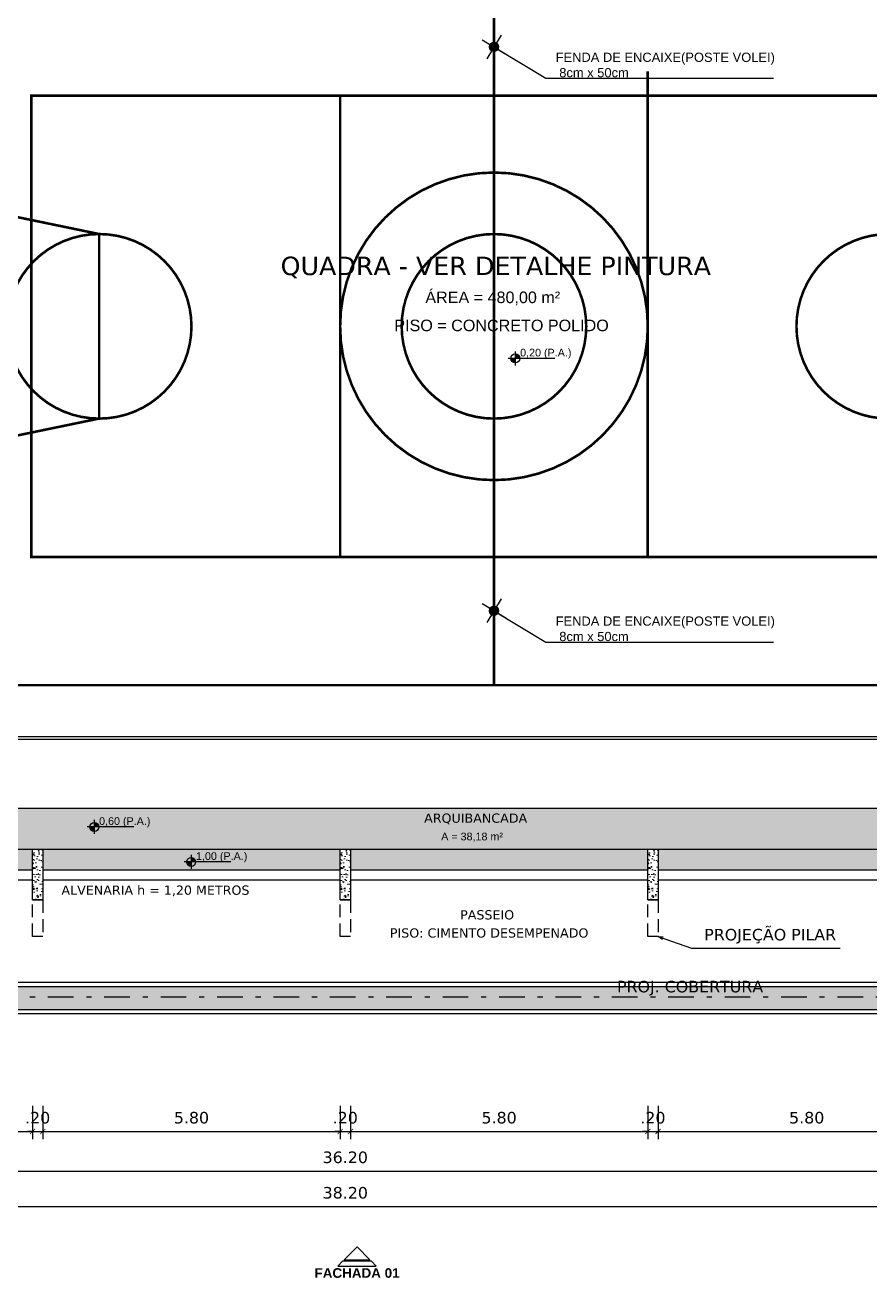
# Model space of a CAD drawing. Header units: inches. Extents: x -64 to 509, y -100 to 268.
# Drawn here: x 81.18 to 97.66, y -25.41 to -0.97 of the extents above; entities that cross this region are included whole.
import ezdxf
from ezdxf.enums import TextEntityAlignment as Align

# ---------------------------------------------------------------- set-up
doc = ezdxf.new("R2010")
doc.units = ezdxf.units.IN
doc.header["$MEASUREMENT"] = 0
doc.header["$PDMODE"] = 35
doc.linetypes.add('DASHDOTX2', pattern=[2, 1, -0.5, 0, -0.5])
doc.linetypes.add('HIDDEN', pattern=[0.375, 0.25, -0.125])
for name, color, linetype in [('ARQ_ESTRUTURA', 5, 'Continuous'), ('ARQ_VISTA0', 8, 'Continuous'), ('COTA', 1, 'Continuous'), ('HACHURA', 1, 'Continuous'), ('INDICACAO', 2, 'Continuous'), ('LINHA', 1, 'Continuous'), ('Nivel', 2, 'Continuous'), ('PISOS', 8, 'Continuous'), ('PROJ COBERTA', 8, 'DASHDOTX2'), ('PROJEÇÃO', 8, 'HIDDEN'), ('TXAMB', 2, 'Continuous'), ('VISTA1', 1, 'Continuous'), ('VOLEIBOL', 1, 'Continuous')]:
    doc.layers.add(name, color=color, linetype=linetype)
doc.layers.add('HAT', color=8, linetype='Continuous', lineweight=15)
doc.styles.add('AMB100', font='verdana.ttf')
doc.styles.add('AMB125', font='verdana.ttf')
doc.styles.add('ARIAL', font='arial.ttf')
doc.styles.add('ROMANS', font='arial.ttf')
doc.styles.add('SWISS', font='arialbd.ttf')
doc.dimstyles.new('COTA125$0', dxfattribs={"dimtxt": 0.225, "dimasz": 0.1, "dimexe": 0.15, "dimexo": 0.5, "dimgap": 0.15, "dimtad": 1, "dimzin": 4, "dimdsep": 46, "dimtxsty": 'AMB125', "dimblk": 'ARCHTICK', "dimcen": -0.1, "dimdle": 0.05, "dimclrd": 256, "dimclre": 256, "dimclrt": 3, "dimadec": 0, "dimazin": 0, "dimtfac": 1, "dimtix": 1, "dimtmove": 2, "dimatfit": 3, "dimldrblk": 'OPEN30', "dimfxl": 0.5, "dimfxlon": 1, "dimtvp": 0.5, "dimtfillclr": 2, "dimtolj": 1, "dimtzin": 4, "dimarcsym": 0})
doc.dimstyles.new('COTA125$7', dxfattribs={"dimtxt": 0.225, "dimasz": 0.1, "dimexe": 0.15, "dimexo": 0.5, "dimgap": 0.15, "dimtad": 1, "dimzin": 4, "dimdsep": 46, "dimtxsty": 'AMB125', "dimblk": 'ARCHTICK', "dimcen": -0.1, "dimdle": 0.05, "dimclrd": 256, "dimclre": 256, "dimclrt": 3, "dimadec": 0, "dimazin": 0, "dimtfac": 1, "dimtix": 1, "dimtmove": 2, "dimatfit": 3, "dimldrblk": 'OPEN30', "dimfxl": 0.5, "dimfxlon": 1, "dimtvp": 0.5, "dimtfillclr": 2, "dimtolj": 1, "dimtzin": 4, "dimarcsym": 0})
doc.dimstyles.new('DOT10', dxfattribs={"dimtxt": 0.02, "dimasz": 0.01, "dimexe": 0.025, "dimexo": 0.1, "dimgap": 0.012, "dimtad": 1, "dimrnd": 0.001, "dimzin": 4, "dimdsep": 46, "dimtxsty": 'ROMANS', "dimblk": 'OBLIQUE', "dimcen": 0.09, "dimclrd": 1, "dimclrt": 1, "dimadec": 0, "dimazin": 0, "dimtfac": 1.777778, "dimtix": 1, "dimtmove": 0, "dimatfit": 3, "dimldrblk": 'DOT', "dimfxl": 1, "dimtolj": 1, "dimtzin": 0, "dimarcsym": 0})

# ---------------------------------------------------------------- blocks, each defined once
blk = doc.blocks.new('_ArchTick')
at = {"color": 0, "linetype": 'ByBlock', "const_width": 0.15}
blk.add_lwpolyline([(-0.5, -0.5), (0.5, 0.5)], dxfattribs=at)
blk = doc.blocks.new('*D120')
at = {"layer": 'COTA', "lineweight": -2, "transparency": 16777216}
for p, q in [((75.53, -22.056), (75.53, -22.706)), ((81.33, -22.056), (81.33, -22.706)), ((75.48, -22.556), (81.38, -22.556))]:
    blk.add_line(p, q, dxfattribs=at)
at = {"layer": 'DEFPOINTS', "color": 0, "transparency": 16777216}
for p in [(75.53, -19.75), (81.33, -19.75), (81.33, -22.556)]:
    blk.add_point(p, dxfattribs=at)
at = {"layer": 'COTA', "lineweight": -2, "transparency": 16777216, "xscale": 0.1, "yscale": 0.1, "zscale": 0.1, "rotation": 180}
blk.add_blockref('_ArchTick', (75.53, -22.556), dxfattribs=at)
at = {"layer": 'COTA', "lineweight": -2, "transparency": 16777216, "xscale": 0.1, "yscale": 0.1, "zscale": 0.1}
blk.add_blockref('_ArchTick', (81.33, -22.556), dxfattribs=at)
at = {"layer": 'COTA', "color": 2, "transparency": 16777216, "insert": (78.43, -22.288), "char_height": 0.225, "attachment_point": 5, "style": 'AMB125'}
blk.add_mtext('\\A1;5.80', dxfattribs=at)
blk = doc.blocks.new('_Open30')
at = {"color": 0, "linetype": 'ByBlock', "lineweight": -2}
for p, q in [((-1, 0.27), (0, 0)), ((0, 0), (-1, -0.27)), ((0, 0), (-1, 0))]:
    blk.add_line(p, q, dxfattribs=at)
blk = doc.blocks.new('*D121')
at = {"layer": 'COTA', "lineweight": -2, "transparency": 16777216}
for p, q in [((81.33, -22.056), (81.33, -22.706)), ((81.53, -22.056), (81.53, -22.706)), ((81.33, -22.556), (81.23, -22.556)), ((81.33, -22.556), (81.53, -22.556)), ((81.53, -22.556), (81.63, -22.556))]:
    blk.add_line(p, q, dxfattribs=at)
at = {"layer": 'DEFPOINTS', "color": 0, "transparency": 16777216}
for p in [(81.33, -19.75), (81.53, -19.75), (81.53, -22.556)]:
    blk.add_point(p, dxfattribs=at)
at = {"layer": 'COTA', "lineweight": -2, "transparency": 16777216, "xscale": 0.1, "yscale": 0.1, "zscale": 0.1}
blk.add_blockref('_ArchTick', (81.33, -22.556), dxfattribs=at)
at = {"layer": 'COTA', "lineweight": -2, "transparency": 16777216, "xscale": 0.1, "yscale": 0.1, "zscale": 0.1, "rotation": 180}
blk.add_blockref('_ArchTick', (81.53, -22.556), dxfattribs=at)
at = {"layer": 'COTA', "color": 2, "transparency": 16777216, "insert": (81.43, -22.289), "char_height": 0.225, "attachment_point": 5, "style": 'AMB125'}
blk.add_mtext('\\A1;.20', dxfattribs=at)
blk = doc.blocks.new('*D122')
at = {"layer": 'COTA', "lineweight": -2, "transparency": 16777216}
for p, q in [((81.53, -22.056), (81.53, -22.706)), ((87.33, -22.056), (87.33, -22.706)), ((81.48, -22.556), (87.38, -22.556))]:
    blk.add_line(p, q, dxfattribs=at)
at = {"layer": 'DEFPOINTS', "color": 0, "transparency": 16777216}
for p in [(81.53, -19.75), (87.33, -19.75), (87.33, -22.556)]:
    blk.add_point(p, dxfattribs=at)
at = {"layer": 'COTA', "lineweight": -2, "transparency": 16777216, "xscale": 0.1, "yscale": 0.1, "zscale": 0.1, "rotation": 180}
blk.add_blockref('_ArchTick', (81.53, -22.556), dxfattribs=at)
at = {"layer": 'COTA', "lineweight": -2, "transparency": 16777216, "xscale": 0.1, "yscale": 0.1, "zscale": 0.1}
blk.add_blockref('_ArchTick', (87.33, -22.556), dxfattribs=at)
at = {"layer": 'COTA', "color": 2, "transparency": 16777216, "insert": (84.43, -22.288), "char_height": 0.225, "attachment_point": 5, "style": 'AMB125'}
blk.add_mtext('\\A1;5.80', dxfattribs=at)
blk = doc.blocks.new('*D123')
at = {"layer": 'COTA', "lineweight": -2, "transparency": 16777216}
for p, q in [((87.33, -22.056), (87.33, -22.706)), ((87.53, -22.056), (87.53, -22.706)), ((87.33, -22.556), (87.23, -22.556)), ((87.33, -22.556), (87.53, -22.556)), ((87.53, -22.556), (87.63, -22.556))]:
    blk.add_line(p, q, dxfattribs=at)
at = {"layer": 'DEFPOINTS', "color": 0, "transparency": 16777216}
for p in [(87.33, -19.75), (87.53, -19.75), (87.53, -22.556)]:
    blk.add_point(p, dxfattribs=at)
at = {"layer": 'COTA', "lineweight": -2, "transparency": 16777216, "xscale": 0.1, "yscale": 0.1, "zscale": 0.1}
blk.add_blockref('_ArchTick', (87.33, -22.556), dxfattribs=at)
at = {"layer": 'COTA', "lineweight": -2, "transparency": 16777216, "xscale": 0.1, "yscale": 0.1, "zscale": 0.1, "rotation": 180}
blk.add_blockref('_ArchTick', (87.53, -22.556), dxfattribs=at)
at = {"layer": 'COTA', "color": 2, "transparency": 16777216, "insert": (87.43, -22.289), "char_height": 0.225, "attachment_point": 5, "style": 'AMB125'}
blk.add_mtext('\\A1;.20', dxfattribs=at)
blk = doc.blocks.new('*D124')
at = {"layer": 'COTA', "lineweight": -2, "transparency": 16777216}
for p, q in [((87.53, -22.056), (87.53, -22.706)), ((93.33, -22.056), (93.33, -22.706)), ((87.48, -22.556), (93.38, -22.556))]:
    blk.add_line(p, q, dxfattribs=at)
at = {"layer": 'DEFPOINTS', "color": 0, "transparency": 16777216}
for p in [(87.53, -19.75), (93.33, -19.75), (93.33, -22.556)]:
    blk.add_point(p, dxfattribs=at)
at = {"layer": 'COTA', "lineweight": -2, "transparency": 16777216, "xscale": 0.1, "yscale": 0.1, "zscale": 0.1, "rotation": 180}
blk.add_blockref('_ArchTick', (87.53, -22.556), dxfattribs=at)
at = {"layer": 'COTA', "lineweight": -2, "transparency": 16777216, "xscale": 0.1, "yscale": 0.1, "zscale": 0.1}
blk.add_blockref('_ArchTick', (93.33, -22.556), dxfattribs=at)
at = {"layer": 'COTA', "color": 2, "transparency": 16777216, "insert": (90.43, -22.288), "char_height": 0.225, "attachment_point": 5, "style": 'AMB125'}
blk.add_mtext('\\A1;5.80', dxfattribs=at)
blk = doc.blocks.new('*D125')
at = {"layer": 'COTA', "lineweight": -2, "transparency": 16777216}
for p, q in [((93.33, -22.056), (93.33, -22.706)), ((93.53, -22.056), (93.53, -22.706)), ((93.33, -22.556), (93.23, -22.556)), ((93.33, -22.556), (93.53, -22.556)), ((93.53, -22.556), (93.63, -22.556))]:
    blk.add_line(p, q, dxfattribs=at)
at = {"layer": 'DEFPOINTS', "color": 0, "transparency": 16777216}
for p in [(93.33, -19.75), (93.53, -19.75), (93.53, -22.556)]:
    blk.add_point(p, dxfattribs=at)
at = {"layer": 'COTA', "lineweight": -2, "transparency": 16777216, "xscale": 0.1, "yscale": 0.1, "zscale": 0.1}
blk.add_blockref('_ArchTick', (93.33, -22.556), dxfattribs=at)
at = {"layer": 'COTA', "lineweight": -2, "transparency": 16777216, "xscale": 0.1, "yscale": 0.1, "zscale": 0.1, "rotation": 180}
blk.add_blockref('_ArchTick', (93.53, -22.556), dxfattribs=at)
at = {"layer": 'COTA', "color": 2, "transparency": 16777216, "insert": (93.43, -22.289), "char_height": 0.225, "attachment_point": 5, "style": 'AMB125'}
blk.add_mtext('\\A1;.20', dxfattribs=at)
blk = doc.blocks.new('*D126')
at = {"layer": 'COTA', "lineweight": -2, "transparency": 16777216}
for p, q in [((93.53, -22.056), (93.53, -22.706)), ((99.33, -22.056), (99.33, -22.706)), ((93.48, -22.556), (99.38, -22.556))]:
    blk.add_line(p, q, dxfattribs=at)
at = {"layer": 'DEFPOINTS', "color": 0, "transparency": 16777216}
for p in [(93.53, -19.75), (99.33, -19.75), (99.33, -22.556)]:
    blk.add_point(p, dxfattribs=at)
at = {"layer": 'COTA', "lineweight": -2, "transparency": 16777216, "xscale": 0.1, "yscale": 0.1, "zscale": 0.1, "rotation": 180}
blk.add_blockref('_ArchTick', (93.53, -22.556), dxfattribs=at)
at = {"layer": 'COTA', "lineweight": -2, "transparency": 16777216, "xscale": 0.1, "yscale": 0.1, "zscale": 0.1}
blk.add_blockref('_ArchTick', (99.33, -22.556), dxfattribs=at)
at = {"layer": 'COTA', "color": 2, "transparency": 16777216, "insert": (96.43, -22.288), "char_height": 0.225, "attachment_point": 5, "style": 'AMB125'}
blk.add_mtext('\\A1;5.80', dxfattribs=at)
blk = doc.blocks.new('Ind-fac')
at = {"color": 2}
for p, q in [((-0.601, -0.897), (-0.001, -0.297)), ((0.599, -0.897), (-0.001, -0.297)), ((-0.893, -1.19), (-0.657, -0.954)), ((-0.657, -0.954), (0.656, -0.954)), ((-0.601, -0.897), (0.599, -0.897)), ((0.892, -1.19), (0.656, -0.954)), ((-0.893, -1.19), (0.892, -1.19))]:
    blk.add_line(p, q, dxfattribs=at)
at = {"color": 3, "style": 'SWISS', "flags": 4}
blk.add_attdef('N', text='', height=0.25, dxfattribs=at).set_placement((0.002, -0.635), align=Align.MIDDLE_CENTER)
blk = doc.blocks.new('*D385')
at = {"layer": 'COTA', "lineweight": -2, "transparency": 16777216}
for p, q in [((68.33, -23.52), (68.33, -24.17)), ((106.53, -23.52), (106.53, -24.17)), ((68.28, -24.02), (106.58, -24.02))]:
    blk.add_line(p, q, dxfattribs=at)
at = {"layer": 'DEFPOINTS', "color": 0, "transparency": 16777216}
for p in [(68.33, -20.175), (106.53, -20.175), (106.53, -24.02)]:
    blk.add_point(p, dxfattribs=at)
at = {"layer": 'COTA', "lineweight": -2, "transparency": 16777216, "xscale": 0.1, "yscale": 0.1, "zscale": 0.1, "rotation": 180}
blk.add_blockref('_ArchTick', (68.33, -24.02), dxfattribs=at)
at = {"layer": 'COTA', "lineweight": -2, "transparency": 16777216, "xscale": 0.1, "yscale": 0.1, "zscale": 0.1}
blk.add_blockref('_ArchTick', (106.53, -24.02), dxfattribs=at)
at = {"layer": 'COTA', "color": 2, "transparency": 16777216, "insert": (87.43, -23.753), "char_height": 0.225, "attachment_point": 5, "style": 'AMB125'}
blk.add_mtext('\\A1;38.20', dxfattribs=at)
blk = doc.blocks.new('*D392')
at = {"layer": 'COTA', "lineweight": -2, "transparency": 16777216}
for p, q in [((69.33, -22.828), (69.33, -23.478)), ((105.53, -22.828), (105.53, -23.478)), ((69.28, -23.328), (105.58, -23.328))]:
    blk.add_line(p, q, dxfattribs=at)
at = {"layer": 'DEFPOINTS', "color": 0, "transparency": 16777216}
for p in [(105.53, -18.04), (69.33, -18.75), (105.53, -23.328)]:
    blk.add_point(p, dxfattribs=at)
at = {"layer": 'COTA', "lineweight": -2, "transparency": 16777216, "xscale": 0.1, "yscale": 0.1, "zscale": 0.1, "rotation": 180}
blk.add_blockref('_ArchTick', (69.33, -23.328), dxfattribs=at)
at = {"layer": 'COTA', "lineweight": -2, "transparency": 16777216, "xscale": 0.1, "yscale": 0.1, "zscale": 0.1}
blk.add_blockref('_ArchTick', (105.53, -23.328), dxfattribs=at)
at = {"layer": 'COTA', "color": 2, "transparency": 16777216, "insert": (87.43, -23.061), "char_height": 0.225, "attachment_point": 5, "style": 'AMB125'}
blk.add_mtext('\\A1;36.20', dxfattribs=at)
blk = doc.blocks.new('COTA')
at = {"layer": 'HAT'}
h = blk.add_hatch(color=256, dxfattribs=at)
h.paths.add_polyline_path([(0.226, 0, 0.414214), (0.138, 0.088), (0.138, 0)])
h.paths.add_polyline_path([(0.138, 0), (0.05, 0, 0.414214), (0.138, -0.088)])
at = {"layer": 'Nivel'}
for p, q in [((0.911, 0), (0, 0)), ((0.138, 0.138), (0.138, -0.138))]:
    blk.add_line(p, q, dxfattribs=at)
blk.add_circle((0.138, 0), 0.0878, dxfattribs=at)
blk = doc.blocks.new('_Oblique')
at = {"color": 0, "linetype": 'ByBlock', "lineweight": -2}
blk.add_line((-0.5, -0.5), (0.5, 0.5), dxfattribs=at)
blk = doc.blocks.new('DOT')
for p, q in [((0, -1.5), (0, 1.5)), ((1.5, 0), (-1.5, 0))]:
    blk.add_line(p, q)
blk.add_circle((0, 0), 0.5)

msp = doc.modelspace()

# ---------------------------------------------------------------- hatches: boundary and pattern name
at = {"layer": 'HACHURA'}
h = msp.add_hatch(dxfattribs=at)
h.set_pattern_fill('AR-SAND', color=256, scale=0.2)
h.paths.add_polyline_path([(75.33, -16.25), (75.33, -17.05), (75.53, -17.05), (75.53, -17.45), (81.33, -17.45), (81.33, -17.05), (81.53, -17.05), (81.53, -17.45), (87.33, -17.45), (87.33, -17.05), (87.53, -17.05), (87.53, -17.45), (93.33, -17.45), (93.33, -17.05), (93.53, -17.05), (93.53, -17.45), (99.33, -17.45), (99.33, -17.05), (99.53, -17.05), (99.53, -17.45), (103.03, -17.45), (103.03, -16.25)])
at = {"layer": 'HAT'}
h = msp.add_hatch(dxfattribs=at)
h.set_pattern_fill('AR-CONC', color=256, scale=0.03, angle=45, style=0)
h.set_pattern_definition([(95, (12, 2e-14), (0.1654656, 0.13884212), [0.0225, -0.2475]), (40, (12, 2e-14), (-0.18899765, 0.13013044), [0.018, -0.198]), (145.4514, (12.01379, 0.01157), (-0.02353184, 0.2689726), [0.01912206, -0.21034263]), (91.1842, (11.95757, 0.04243), (0.2615079, 0.1912841), [0.03375, -0.37125]), (141.6356, (11.97937, 0.05837), (-0.0083697, 0.4049135), [0.0286831, -0.3155139]), (36.1842, (11.95757, 0.04243), (-0.00837, 0.4049135), [0.027, -0.297]), (66, (11.9894, 0.05303), (0.21203147, 0.04121474), [0.0225, -0.2475]), (11, (11.9894, 0.05303), (-0.1022126, 0.2054425), [0.018, -0.198]), (116.4514, (12.00706, 0.05647), (0.1098191, 0.2466572), [0.01912206, -0.21034263]), (82.5, (12, 2e-14), (-0.068037956, 0.073196945), [0, -0.1956, 0, -0.201, 0, -0.19875]), (52.5, (12, 2e-14), (-0.02786188, 0.13947283), [0, -0.1146, 0, -0.1911, 0, -0.07575]), (12.5, (11.952695, -0.047305), (0.11802545, 0.10845623), [0, -0.075, 0, -0.234, 0, -0.3105]), (2.5, (11.93148, -0.06852), (0.102477, 0.14494794), [0, -0.0975, 0, -0.1554, 0, -0.2205])])
h.paths.add_polyline_path([(81.33, -17.05), (81.53, -17.05), (81.53, -18.04), (81.33, -18.04)])
h = msp.add_hatch(dxfattribs=at)
h.set_pattern_fill('AR-CONC', color=256, scale=0.03, angle=45, style=0)
h.set_pattern_definition([(95, (18, 2e-14), (0.1654656, 0.13884212), [0.0225, -0.2475]), (40, (18, 2e-14), (-0.18899765, 0.13013044), [0.018, -0.198]), (145.4514, (18.01379, 0.01157), (-0.02353184, 0.2689726), [0.01912206, -0.21034263]), (91.1842, (17.95757, 0.04243), (0.2615079, 0.1912841), [0.03375, -0.37125]), (141.6356, (17.97937, 0.05837), (-0.0083697, 0.4049135), [0.0286831, -0.3155139]), (36.1842, (17.95757, 0.04243), (-0.00837, 0.4049135), [0.027, -0.297]), (66, (17.9894, 0.05303), (0.21203147, 0.04121474), [0.0225, -0.2475]), (11, (17.9894, 0.05303), (-0.1022126, 0.2054425), [0.018, -0.198]), (116.4514, (18.00706, 0.05647), (0.1098191, 0.2466572), [0.01912206, -0.21034263]), (82.5, (18, 2e-14), (-0.068037956, 0.073196945), [0, -0.1956, 0, -0.201, 0, -0.19875]), (52.5, (18, 2e-14), (-0.02786188, 0.13947283), [0, -0.1146, 0, -0.1911, 0, -0.07575]), (12.5, (17.952695, -0.047305), (0.11802545, 0.10845623), [0, -0.075, 0, -0.234, 0, -0.3105]), (2.5, (17.93148, -0.06852), (0.102477, 0.14494794), [0, -0.0975, 0, -0.1554, 0, -0.2205])])
h.paths.add_polyline_path([(87.33, -17.05), (87.53, -17.05), (87.53, -18.04), (87.33, -18.04)])
h = msp.add_hatch(dxfattribs=at)
h.set_pattern_fill('AR-CONC', color=256, scale=0.03, angle=45, style=0)
h.set_pattern_definition([(95, (24, 0), (0.1654656, 0.13884212), [0.0225, -0.2475]), (40, (24, 0), (-0.18899765, 0.13013044), [0.018, -0.198]), (145.4514, (24.01379, 0.01157), (-0.02353184, 0.2689726), [0.01912206, -0.21034263]), (91.1842, (23.95757, 0.04243), (0.2615079, 0.1912841), [0.03375, -0.37125]), (141.6356, (23.97937, 0.05837), (-0.0083697, 0.4049135), [0.0286831, -0.3155139]), (36.1842, (23.95757, 0.04243), (-0.00837, 0.4049135), [0.027, -0.297]), (66, (23.9894, 0.05303), (0.21203147, 0.04121474), [0.0225, -0.2475]), (11, (23.9894, 0.05303), (-0.1022126, 0.2054425), [0.018, -0.198]), (116.4514, (24.00706, 0.05647), (0.1098191, 0.2466572), [0.01912206, -0.21034263]), (82.5, (24, 0), (-0.068037956, 0.073196945), [0, -0.1956, 0, -0.201, 0, -0.19875]), (52.5, (24, 0), (-0.02786188, 0.13947283), [0, -0.1146, 0, -0.1911, 0, -0.07575]), (12.5, (23.952695, -0.047305), (0.11802545, 0.10845623), [0, -0.075, 0, -0.234, 0, -0.3105]), (2.5, (23.93148, -0.06852), (0.102477, 0.14494794), [0, -0.0975, 0, -0.1554, 0, -0.2205])])
h.paths.add_polyline_path([(93.33, -17.05), (93.53, -17.05), (93.53, -18.04), (93.33, -18.04)])
h = msp.add_hatch(dxfattribs=at)
h.set_pattern_fill('GRAVEL,_O', color=256, scale=0.2, double=1)
h.set_pattern_definition([(228.0128, (0.144, 0.2), (-1.5999996464, -1.8000002683), [0.0269072, -2.6638176]), (184.9697, (0.126, 0.18), (2.4000002103, 0.1999982614), [0.0461736, -4.571185]), (132.5104, (0.08, 0.176), (1.9999981437, -2.2000017348), [0.0325576, -3.2232064]), (267.2737, (0.002, 0.126), (0.19999920355, 4.000000059), [0.0420476, -4.1627116]), (292.8337, (0, 0.084), (-1.0000019811, 2.39999928236), [0.041231, -4.0818746]), (357.2737, (0.016, 0.046), (-4.000000059, 0.19999920355), [0.0420476, -4.1627116]), (37.6942, (0.058, 0.044), (-2.6000014691, -1.99999808103), [0.0556058, -5.5049698]), (72.2553, (0.102, 0.078), (1.40000215254, 4.39999924625), [0.0524976, -5.1972642]), (121.4296, (0.118, 0.128), (-1.6000016468, 2.5999990073), [0.04219, -4.1768146]), (175.2364, (0.096, 0.164), (2.2000001893, -0.1999983065), [0.0481664, -2.3601526]), (222.3974, (0.048, 0.168), (-2.4000014702, -2.1999984164), [0.0622896, -6.166675]), (138.8141, (0.2, 0.124), (-1.4000005894, 1.1999994627), [0.0212602, -2.1047688]), (171.4692, (0.184, 0.138), (2.599999657, -0.400001582), [0.0404474, -4.0043022]), (225, (0.144, 0.144), (-2e-17, -0.20000006), [0.0282842, -0.2545584]), (203.1986, (0.13, 0.168), (0.999999946, 0.400000265), [0.0152316, -1.507923]), (291.8014, (0.116, 0.162), (-0.199999982, 0.600000055), [0.0215406, -1.0554924]), (30.9638, (0.124, 0.142), (0.599999604, 0.400000497), [0.0349858, -1.1312046]), (161.5651, (0.154, 0.16), (0.400000087, -0.19999968), [0.0252982, -0.6071574]), (16.3895, (0, 0.162), (2.0000004397, 0.599998542), [0.03544, -3.508569]), (70.3462, (0.034, 0.172), (-0.7999990495, -2.2000004271), [0.0297322, -2.9434816]), (293.1986, (0.154, 0.2), (-0.400000265, 0.999999946), [0.030463, -1.4926916]), (343.6105, (0.166, 0.172), (-2.0000004397, 0.599998542), [0.03544, -3.508569]), (339.444, (0, 0.038), (-1.000000369, 0.3999991993), [0.034176, -1.6746248]), (294.7751, (0.032, 0.026), (-0.9999984378, 2.2000006844), [0.0286356, -2.8349286]), (66.8014, (0.156, 0), (0.400000265, 0.999999946), [0.030463, -1.4926916]), (17.354, (0.168, 0.028), (-2.6000004038, -0.7999989005), [0.0335262, -3.3190848]), (69.444, (0.058, 0), (-0.3999991993, -1.000000369), [0.017088, -1.6917128]), (101.3099, (0.144, 0), (-0.199999526, 0.80000015), [0.010198, -1.0096058]), (165.9638, (0.142, 0.01), (0.60000011, -0.199999611), [0.041231, -0.78339]), (186.009, (0.102, 0.02), (1.9999999502, 0.1999998635), [0.03821, -3.7827846]), (303.6901, (0.124, 0.124), (-0.200000267, 0.399999912), [0.0288444, -0.6922658]), (353.1572, (0.14, 0.1), (3.3999998731, -0.4000015996), [0.0503588, -4.9855126]), (60.9454, (0.19, 0.094), (-0.8000000054, -1.400000077), [0.0205912, -2.0385348]), (90, (0.2, 0.112), (-0.2, 0.2), [0.012, -0.188]), (120.2564, (0.098, 0.026), (0.7999989774, -1.4000004912), [0.0277848, -2.750704]), (48.0128, (0.084, 0.05), (1.5999996464, 1.8000002683), [0.0538144, -2.6369104]), (0, (0.12, 0.09), (0.2, 0.2), [0.052, -0.148]), (325.3048, (0.172, 0.09), (-1.9999988518, 1.4000017219), [0.0316228, -3.1306548]), (254.0546, (0.198, 0.072), (-0.199999978, -0.800000025), [0.0291204, -1.4269016]), (207.646, (0.19, 0.044), (-3.79999916144, -2.00000154263), [0.047413, -4.6938948]), (175.4261, (0.148, 0.022), (-2.60000011166, 0.19999896023), [0.0501598, -4.9658148])])
h.paths.add_polyline_path([(69.793, -19.93), (69.793, -19.725), (68.43, -19.725), (68.43, -19.93)], flags=17)
h.paths.add_polyline_path([(69.793, -20.175), (69.793, -19.93), (68.43, -19.93), (68.43, -19.725), (68.33, -19.725), (68.33, -20.175)])
h.paths.add_polyline_path([(70.78, -19.93), (70.78, -19.725), (69.793, -19.725), (69.793, -19.93)])
h.paths.add_polyline_path([(70.78, -20.175), (70.78, -19.93), (69.793, -19.93), (69.793, -20.175)])
h.paths.add_polyline_path([(73.03, -19.93), (73.03, -19.725), (70.78, -19.725), (70.78, -19.93)])
h.paths.add_polyline_path([(73.03, -20.175), (73.03, -19.93), (70.78, -19.93), (70.78, -20.175)])
h.paths.add_polyline_path([(76.838, -19.93), (76.838, -19.725), (75.43, -19.725), (75.43, -19.93)])
h.paths.add_polyline_path([(76.838, -20.175), (76.838, -19.93), (75.43, -19.93), (75.43, -20.175)])
h.paths.add_polyline_path([(103.03, -19.93), (103.03, -19.725), (76.838, -19.725), (76.838, -19.93)])
h.paths.add_polyline_path([(103.03, -20.175), (103.03, -19.93), (76.838, -19.93), (76.838, -20.175)])
h.paths.add_polyline_path([(106.43, -19.93), (106.43, -19.725), (105.43, -19.725), (105.43, -19.93)], flags=16)
h.paths.add_polyline_path([(106.53, -20.175), (106.53, -19.725), (106.43, -19.725), (106.43, -19.93), (105.43, -19.93), (105.43, -20.175)])
h.paths.add_polyline_path([(77.844, -20.175), (77.848, -19.725), (77.566, -19.725), (77.56, -20.175)])

# ---------------------------------------------------------------- linework, layer by layer
at = {"layer": 'ARQ_ESTRUTURA', "ltscale": 10}
for points in [[(81.33, -17.05), (81.53, -17.05), (81.53, -18.04), (81.33, -18.04)], [(87.33, -17.05), (87.53, -17.05), (87.53, -18.04), (87.33, -18.04)], [(93.33, -17.05), (93.53, -17.05), (93.53, -18.04), (93.33, -18.04)]]:
    msp.add_lwpolyline(points, close=True, dxfattribs=at)
at = {"layer": 'ARQ_VISTA0', "color": 3}
for p, q in [((75.53, -17.45), (81.33, -17.45)), ((81.53, -17.45), (87.33, -17.45)), ((87.53, -17.45), (93.33, -17.45)), ((93.53, -17.45), (99.33, -17.45)), ((75.53, -17.65), (81.33, -17.65)), ((81.53, -17.65), (87.33, -17.65)), ((87.53, -17.65), (93.33, -17.65)), ((93.53, -17.65), (99.33, -17.65))]:
    msp.add_line(p, q, dxfattribs=at)
at = {"layer": 'PISOS'}
for p, q in [((68.33, -19.645), (106.53, -19.645)), ((75.43, -19.725), (103.031, -19.725)), ((68.33, -20.255), (106.53, -20.255)), ((75.43, -20.175), (103.031, -20.175))]:
    msp.add_line(p, q, dxfattribs=at)
at = {"layer": 'PISOS', "color": 252, "const_width": 0.05}
for points in [[(90.33, 0.15), (90.33, -13.85)], [(93.33, -1.877), (93.33, -11.35)], [(81.305, -4.776), (81.305, -2.35), (99.355, -2.35), (99.355, -4.776)], [(87.33, -2.35), (87.33, -11.35)], [(82.63, -5.05), (82.63, -8.649)], [(103.83, -8.43), (103.83, -13.85), (76.83, -13.85), (76.83, -8.43)], [(76.83, -9.849), (82.63, -8.649)], [(81.305, -8.923), (81.305, -11.35), (99.355, -11.35), (99.355, -8.923)]]:
    msp.add_lwpolyline(points, dxfattribs=at)
at = {"layer": 'PISOS', "color": 252, "linetype": 'HIDDEN', "const_width": 0.05}
for points in [[(76.83, -3.85), (82.63, -5.05)], [(81.305, -4.776), (81.305, -8.923)]]:
    msp.add_lwpolyline(points, dxfattribs=at)
at = {"layer": 'PISOS', "color": 252, "const_width": 0.05}
for points in [[(90.33, -3.85, 1), (90.33, -9.85, 1)], [(90.33, -3.85, -1), (90.33, -9.85, -1)], [(82.63, -5.05, -1), (82.63, -8.65, 7.28011)], [(90.33, -5.05, 1), (90.33, -8.65, -7.28011)], [(98.03, -5.05, 1), (98.03, -8.65, -7.28011)]]:
    msp.add_lwpolyline(points, format="xyb", dxfattribs=at)
at = {"layer": 'PISOS', "color": 252, "linetype": 'HIDDEN', "const_width": 0.05}
msp.add_lwpolyline([(82.63, -5.05, 1), (82.63, -8.65, -7.28011)], format="xyb", dxfattribs=at)
at = {"layer": 'PISOS', "const_width": 0.05}
msp.add_lwpolyline([(90.33, -5.05, -1), (90.33, -8.65, 7.28011)], format="xyb", dxfattribs=at)
at = {"layer": 'PROJ COBERTA', "ltscale": 0.5}
msp.add_line((68.43, -19.93), (106.43, -19.93), dxfattribs=at)
at = {"layer": 'PROJEÇÃO'}
for points in [[(81.33, -18.04), (81.53, -18.04), (81.53, -18.75), (81.33, -18.75)], [(87.33, -18.04), (87.53, -18.04), (87.53, -18.75), (87.33, -18.75)], [(93.33, -18.04), (93.53, -18.04), (93.53, -18.75), (93.33, -18.75)]]:
    msp.add_lwpolyline(points, close=True, dxfattribs=at)
at = {"layer": 'VISTA1', "color": 2}
for p, q in [((75.33, -14.9), (104.33, -14.9)), ((75.38, -14.85), (104.33, -14.85)), ((75.33, -16.25), (103.03, -16.25)), ((75.33, -17.05), (103.03, -17.05))]:
    msp.add_line(p, q, dxfattribs=at)
at = {"layer": 'VOLEIBOL', "const_width": 0.095}
for points in [[(90.383, -1.399, 1), (90.278, -1.399, 1)], [(90.383, -12.398, -1), (90.278, -12.398, -1)]]:
    msp.add_lwpolyline(points, format="xyb", close=True, dxfattribs=at)

# ---------------------------------------------------------------- block references
at = {"layer": 'HAT'}
for p in [(90.608, -7.476), (82.396, -16.614), (84.286, -17.297)]:
    msp.add_blockref('COTA', p, dxfattribs=at)
at = {"layer": 'INDICACAO'}
ref = msp.add_blockref('Ind-fac', (87.66, -24.681), dxfattribs=dict(at, xscale=0.4199999999982538, yscale=0.4199999999982538, zscale=0.4199999999982538))
ref.add_attrib('N', 'FACHADA 01', dxfattribs={"layer": '0', "color": 3, "height": 0.1875, "style": 'SWISS'}).set_placement((87.66, -25.316), align=Align.MIDDLE_CENTER)

# ---------------------------------------------------------------- texts
at = {"layer": 'COTA', "insert": (94.431, -18.603), "char_height": 0.225, "attachment_point": 1, "style": 'AMB125'}
msp.add_mtext('PROJEÇÃO PILAR', dxfattribs=at)
at = {"layer": 'LINHA', "color": 2, "char_height": 0.18, "attachment_point": 1, "style": 'ROMANS'}
for insert in [(91.534, -1.512), (91.534, -12.51)]:
    msp.add_mtext('\\A1;FENDA DE ENCAIXE(POSTE VOLEI)\\P 8cm x 50cm', dxfattribs=dict(at, insert=insert))
at = {"layer": 'Nivel', "style": 'ARIAL'}
for s, height, p in [('ÁREA = 480,00 m²', 0.225, (90.306, -6.397)), ('PISO = CONCRETO POLIDO', 0.225, (90.478, -6.945)), ('0,20 (P.A.)', 0.15, (91.341, -7.438)), ('0,60 (P.A.)', 0.15, (83.129, -16.576)), ('A = 38,18 m²', 0.15, (89.903, -16.877)), ('1,00 (P.A.)', 0.15, (85.019, -17.259))]:
    msp.add_text(s, height=height, dxfattribs=at).set_placement(p, align=Align.CENTER)
at = {"layer": 'TXAMB', "style": 'AMB100'}
for s, height, p in [('QUADRA - VER DETALHE PINTURA', 0.36, (90.366, -5.851)), ('ARQUIBANCADA', 0.18, (89.973, -16.533)), ('ALVENARIA h = 1,20 METROS  ', 0.18, (83.806, -17.938)), ('PASSEIO ', 0.18, (90.236, -18.419)), ('PISO: CIMENTO DESEMPENADO', 0.18, (90.236, -18.773))]:
    msp.add_text(s, height=height, dxfattribs=at).set_placement(p, align=Align.CENTER)
at = {"layer": 'TXAMB', "insert": (92.73, -19.76), "char_height": 0.225, "attachment_point": 4, "style": 'AMB125'}
msp.add_mtext('PROJ. COBERTURA', dxfattribs=at)

# ---------------------------------------------------------------- dimensions: what is measured, and where the dimension line sits
at = {"layer": 'COTA'}
for base, p1, p2, picture, middle in [((105.53, -23.328), (69.33, -18.75), (105.53, -18.04), '*D392', (87.43, -23.061)), ((81.33, -22.556), (75.53, -19.75), (81.33, -19.75), '*D120', (78.43, -22.288)), ((81.53, -22.556), (81.33, -19.75), (81.53, -19.75), '*D121', (81.43, -22.289)), ((87.33, -22.556), (81.53, -19.75), (87.33, -19.75), '*D122', (84.43, -22.288)), ((87.53, -22.556), (87.33, -19.75), (87.53, -19.75), '*D123', (87.43, -22.289)), ((93.33, -22.556), (87.53, -19.75), (93.33, -19.75), '*D124', (90.43, -22.288)), ((93.53, -22.556), (93.33, -19.75), (93.53, -19.75), '*D125', (93.43, -22.289)), ((99.33, -22.556), (93.53, -19.75), (99.33, -19.75), '*D126', (96.43, -22.288)), ((106.53, -24.02), (68.33, -20.175), (106.53, -20.175), '*D385', (87.43, -23.753))]:
    dim = msp.add_linear_dim(base=base, p1=p1, p2=p2, dimstyle='COTA125$0', override={"dimclrt": 2}, dxfattribs=at)
    dim.commit()
    dim.dimension.update_dxf_attribs({"geometry": picture, "text_midpoint": middle})

# ---------------------------------------------------------------- leaders
at = {"layer": 'COTA', "annotation_type": 0, "has_hookline": 1, "hookline_direction": 0, "text_width": 2.649}
msp.add_leader([(93.53, -18.75), (94.181, -18.977), (94.281, -18.977)], dimstyle='COTA125$7', override={"dimclrt": 2}, dxfattribs=at)
at = {"layer": 'LINHA', "annotation_type": 0, "has_hookline": 1, "hookline_direction": 0, "text_width": 4.246}
for points in [[(90.33, -1.401), (91.342, -2.011), (91.522, -2.011)], [(90.33, -12.398), (91.342, -13.009), (91.522, -13.009)]]:
    msp.add_leader(points, dimstyle='DOT10', override={"dimtxt": 0.18, "dimasz": 0.18, "dimgap": 0.012, "dimtad": 1, "dimcen": 0.18, "dimclrt": 2, "dimldrblk": 'DOT'}, dxfattribs=at)

doc.saveas('drawing.dxf')
